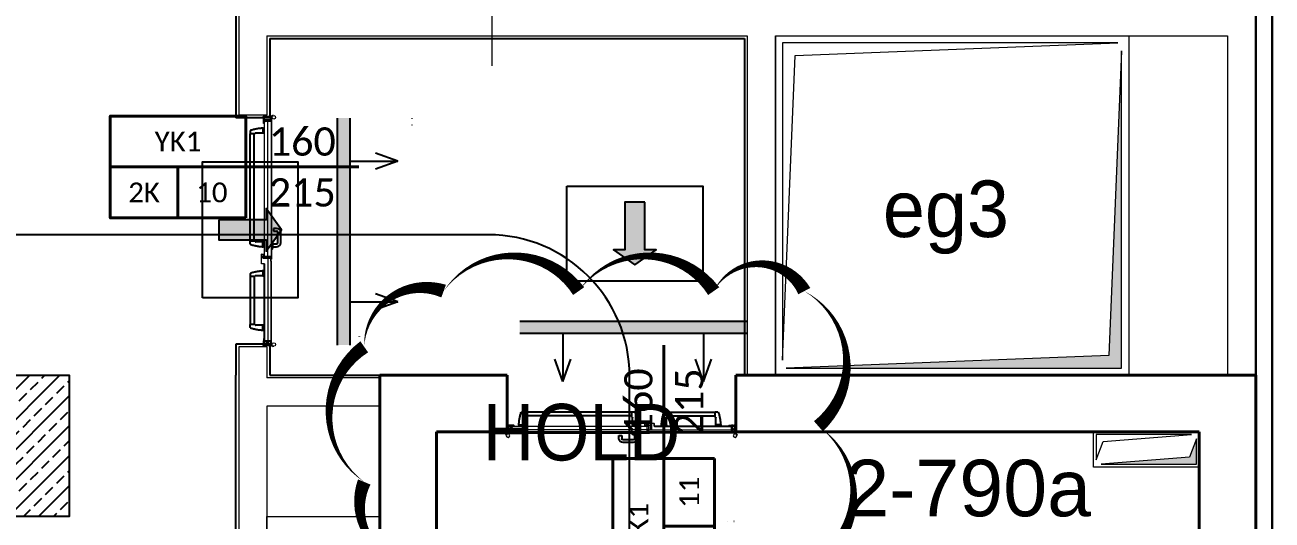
# Model space of a CAD drawing. Header units: centimetres. Extents: x -678439 to 55805, y -426864 to 17948.
# Drawn here: x 49398 to 50281, y 11321 to 11672 of the extents above; entities that cross this region are included whole.
import ezdxf
from ezdxf.enums import TextEntityAlignment as Align

# ---------------------------------------------------------------- set-up
doc = ezdxf.new("R2010")
doc.units = ezdxf.units.CM
doc.header["$LTSCALE"] = 0.01
doc.header["$MEASUREMENT"] = 0
doc.linetypes.add('DOT', pattern=[6.35, 0, -6.35])
doc.linetypes.add('HIDDEN', pattern=[9.525, 6.35, -3.175])
doc.layers.get('0').update_dxf_attribs({"lineweight": 0})
for name, color, linetype in [('6', 242, 'Continuous'), ('AG-DOOR', 2, 'Continuous'), ('AG-DOOR-OPENING', 9, 'HIDDEN'), ('AG-HATCH', 9, 'Continuous'), ('AG-PLASTER', 73, 'Continuous'), ('AR-REV06', 252, 'Continuous'), ('V-0_Hatch_Concrete', 252, 'Continuous'), ('V-2_Column', 160, 'Continuous')]:
    doc.layers.add(name, color=color, linetype=linetype)
for name, color, linetype, lineweight in [('AG-DOOR-NOTATION-FIRE', 1, 'Continuous', 40), ('AG-Door_Aluminum', 60, 'Continuous', 13), ('AG-Furniture', 9, 'Continuous', 9), ('AG-Insulation_Heat_Rockwool', 95, 'BATTING', 13), ('AG-Wall', 4, 'Continuous', 20), ('AI-040', 2, 'Continuous', 20), ('AI-040 @ 250', 2, 'Continuous', 20), ('Cephe Duvarı', 3, 'Continuous', 30), ('HOLD', 7, 'Continuous', 0), ('PERDE DUVAR', 5, 'Continuous', 40), ('shaft', 3, 'Continuous', 20), ('sıva', 160, 'Continuous', 9)]:
    doc.layers.add(name, color=color, linetype=linetype, lineweight=lineweight)
doc.styles.add('$0$IIS IKEA SANS', font='')
doc.styles.add('Arial', font='arial.ttf')
doc.styles.add('ARIAL-ING', font='arial.ttf')
doc.styles.add('CALIBRI LIGHT', font='calibril.ttf')
doc.styles.get('$0$IIS IKEA SANS').set_extended_font_data('IKEA Sans')
doc.linetypes.add('BATTING', pattern='A,0.0001,-0.1,[134,ltypeshp.shx,S=0.1,R=0,X=-0.1,Y=0],-0.2,[134,ltypeshp.shx,S=0.1,R=180,X=0.1,Y=0],-0.1', length=0.4001)

# ---------------------------------------------------------------- blocks, each defined once
blk = doc.blocks.new('*U93')
at = {"style": 'Arial'}
for tag, p in [('NO', (1.676, 0.8)), ('MAHAL', (1.676, -1.8)), ('ALAN', (1.676, -4.4))]:
    blk.add_attdef(tag, text='', height=1.6, dxfattribs=at).set_placement(p, align=Align.MIDDLE_CENTER)
blk = doc.blocks.new('150714_ARSA$0$KOLON 80X120')
at = {"layer": 'V-0_Hatch_Concrete'}
h = blk.add_hatch(dxfattribs=at)
h.set_pattern_fill('ANSI33', color=256, scale=60)
h.set_pattern_definition([(45, (-19036.79, -4512.143), (-10.606602, 10.606602), []), (45, (-19026.183, -4512.143), (-10.606602, 10.606602), [7.5, -3.75])])
h.paths.add_polyline_path([(0, 100), (80, 100), (80, 0), (0, 0)])
at = {"layer": 'V-2_Column'}
blk.add_lwpolyline([(0, 100), (80, 100), (80, 0), (0, 0), (0, 100)], dxfattribs=at)
blk = doc.blocks.new('conta')
at = {"layer": 'sıva', "ltscale": 10}
for p, q in [((-2649.88, 5344.46), (-2649.78, 5344.3)), ((-2649.87, 5345.53), (-2649.81, 5345.61)), ((-2649.78, 5344.3), (-2649.74, 5344.3)), ((-2649.72, 5345.4), (-2649.28, 5345.4)), ((-2649.25, 5345.41), (-2649.09, 5345.51)), ((-2648.97, 5344.05), (-2648.78, 5343.8)), ((-2648.87, 5344.09), (-2648.7, 5343.86)), ((-2648.83, 5344.87), (-2648.56, 5345.24)), ((-2648.77, 5345.12), (-2648.63, 5345.3)), ((-2648.71, 5343.79), (-2648.71, 5343.79)), ((-2648.56, 5345.31), (-2648.56, 5345.31))]:
    blk.add_line(p, q, dxfattribs=at)
for centre, radius, start, end in [((-2653.03, 5345), 3.19, 350.46739, 8.93723), ((-2649.87, 5344.47), 0.02, 170.46739, 213.74513), ((-2649.83, 5345.5), 0.05, 140.63452, 188.93723), ((-2649.74, 5345.58), 0.0696, 22.24275, 159.25804), ((-2650.94, 5345.01), 1.24, 340.33821, 16.77718), ((-2649.74, 5344.58), 0.03, 160.33821, 273.26661), ((-2649.72, 5345.37), 0.03, 90, 196.77718), ((-2649.56, 5341.55), 3.01, 80.43616, 93.26661), ((-2649.28, 5345.45), 0.05, 270, 303.00619), ((-2649.22, 5344.14), 0.231, 353.95711, 81.90038), ((-2649.08, 5345.49), 0.03, 4.79721, 123.00619), ((-2649.06, 5344.54), 0.03, 260.43616, 338.70659), ((-2650.22, 5344.99), 1.27, 338.70659, 23.04177), ((-2648.89, 5344.11), 0.1, 173.95711, 217.26527), ((-2649.01, 5345.57), 0.05, 18.79511, 42.1429), ((-2651.17, 5344.83), 2.33, 7.58966, 18.79511), ((-2658.2, 5345.19), 9.36, 353.68569, 357.8537), ((-2648.79, 5344.15), 0.1, 173.68569, 217.26527), ((-2648.81, 5345.15), 0.05, 187.58966, 322.73473), ((-2648.79, 5344.84), 0.05, 142.73473, 180.2669), ((-2648.74, 5343.83), 0.05, 217.26527, 307.26527), ((-2648.74, 5343.83), 0.05, 307.26527, 37.26527), ((-2648.59, 5345.27), 0.05, 52.73473, 142.73473), ((-2648.59, 5345.27), 0.05, 322.73473, 52.73473)]:
    blk.add_arc(centre, radius, start, end, dxfattribs=at)
for points, knots in [([(-2649.74, 5344.31), (-2649.74, 5344.34), (-2649.7, 5344.52), (-2649.59, 5344.33), (-2649.34, 5344.36), (-2649.23, 5344.37), (-2649.18, 5344.37)], [0, 0, 0, 0, 0.1008757, 0.3841126, 0.5436166, 0.6906785, 0.6906785, 0.6906785, 0.6906785]), ([(-2648.98, 5345.6), (-2649, 5345.63), (-2649.09, 5345.71), (-2649.23, 5345.44), (-2649.32, 5345.74), (-2649.39, 5345.46), (-2649.51, 5345.75), (-2649.59, 5345.5), (-2649.65, 5345.57), (-2649.68, 5345.61)], [0.0086373, 0.0086373, 0.0086373, 0.0086373, 0.1097304, 0.3133405, 0.4430081, 0.5658764, 0.7165186, 0.8527974, 0.9648495, 0.9648495, 0.9648495, 0.9648495])]:
    blk.add_open_spline(points, degree=3, knots=knots, dxfattribs=at)
blk = doc.blocks.new('YANGIN KAC KAPI')
at = {"layer": 'AG-HATCH', "lineweight": 5, "ltscale": 2}
h = blk.add_hatch(color=256, dxfattribs=at)
h.dxf.hatch_style = 1
h.paths.add_polyline_path([(-1.5935, -0.0225), (-1.5955, -0.0225), (-1.5955, -0.0085), (-1.5935, -0.0085)])
h = blk.add_hatch(color=256, dxfattribs=at)
h.dxf.hatch_style = 1
h.paths.add_polyline_path([(-0.0265, -0.0225), (-0.0245, -0.0225), (-0.0245, -0.0085), (-0.0265, -0.0085)])
at = {"layer": 'AG-DOOR', "color": 4, "lineweight": -2, "ltscale": 10}
for p, q in [((-0.828, 0.0472), (-0.828, 0.0272)), ((-0.828, 0.0272), (-0.808, 0.0272)), ((-0.808, 0.0272), (-0.808, 0.0472)), ((-0.728, 0.0772), (-0.798, 0.0772)), ((-0.728, 0.0572), (-0.798, 0.0572)), ((-0.733, 0.0187), (-0.733, 0.0112)), ((-0.6855, 0.0212), (-0.7305, 0.0212)), ((-0.718, 0.0212), (-0.718, 0.0472)), ((-0.698, 0.0212), (-0.698, 0.0472)), ((-0.683, 0.0112), (-0.683, 0.0187))]:
    blk.add_line(p, q, dxfattribs=at)
at = {"layer": 'AG-DOOR', "color": 9, "linetype": 'HIDDEN', "ltscale": 100}
for p, q in [((-1.5372, -0.0463), (-1.5372, -0.0388)), ((-1.5372, -0.0463), (-1.5372, -0.0388)), ((-1.5372, -0.0463), (-1.5372, -0.0388)), ((-1.5347, -0.0488), (-1.5047, -0.0488)), ((-1.5022, -0.0388), (-1.5022, -0.0463)), ((-1.5022, -0.0463), (-1.5022, -0.1013)), ((-0.733, -0.0463), (-0.733, -0.0388)), ((-0.733, -0.0463), (-0.733, -0.0388)), ((-0.733, -0.0463), (-0.733, -0.0388)), ((-0.733, -0.0463), (-0.733, -0.1013)), ((-0.7005, -0.0488), (-0.7305, -0.0488)), ((-0.698, -0.0388), (-0.698, -0.0463)), ((-0.527, -0.0388), (-0.527, -0.0463)), ((-0.5245, -0.0488), (-0.4945, -0.0488)), ((-0.492, -0.0463), (-0.492, -0.0388)), ((-0.492, -0.0463), (-0.492, -0.0388)), ((-0.492, -0.0463), (-0.492, -0.0388)), ((-0.492, -0.0463), (-0.492, -0.1013)), ((-0.1428, -0.0388), (-0.1428, -0.0463)), ((-0.1428, -0.0463), (-0.1428, -0.1013)), ((-0.1103, -0.0488), (-0.1403, -0.0488)), ((-0.1078, -0.0463), (-0.1078, -0.0388)), ((-0.1078, -0.0463), (-0.1078, -0.0388)), ((-0.1078, -0.0463), (-0.1078, -0.0388)), ((-1.5179, -0.1388), (-1.4972, -0.1388)), ((-1.4972, -0.1038), (-1.4997, -0.1038)), ((-1.4972, -0.1038), (-1.4972, -0.1388)), ((-0.738, -0.1113), (-1.4972, -0.1113)), ((-0.738, -0.1388), (-1.4972, -0.1388)), ((-0.738, -0.1038), (-0.738, -0.1388)), ((-0.738, -0.1038), (-0.7355, -0.1038)), ((-0.7173, -0.1388), (-0.738, -0.1388)), ((-0.5077, -0.1388), (-0.487, -0.1388)), ((-0.487, -0.1038), (-0.4895, -0.1038)), ((-0.487, -0.1038), (-0.487, -0.1388)), ((-0.487, -0.1113), (-0.1478, -0.1113)), ((-0.487, -0.1388), (-0.1478, -0.1388)), ((-0.1478, -0.1038), (-0.1478, -0.1388)), ((-0.1478, -0.1038), (-0.1453, -0.1038)), ((-0.1271, -0.1388), (-0.1478, -0.1388))]:
    blk.add_line(p, q, dxfattribs=at)
at = {"layer": 'AG-DOOR', "color": 9, "ltscale": 10}
for p, q in [((-0.627, -0.001), (-0.63, -0.001)), ((-0.63, -0.0203), (-0.627, -0.0203)), ((-0.627, -0.016), (-0.627, -0.001)), ((-0.627, -0.0035), (-0.617, -0.0035)), ((-0.627, -0.0055), (-0.617, -0.0055)), ((-0.617, -0.0095), (-0.627, -0.016)), ((-0.627, -0.0203), (-0.627, -0.016))]:
    blk.add_line(p, q, dxfattribs=at)
at = {"layer": 'AG-DOOR', "color": 4, "lineweight": -2, "ltscale": 10}
for centre, radius, start, end in [((-0.798, 0.0472), 0.03, 90, 180), ((-0.798, 0.0472), 0.01, 90, 180), ((-0.7305, 0.0187), 0.0025, 90, 180), ((-0.728, 0.0472), 0.03, 0, 90), ((-0.728, 0.0472), 0.01, 0, 90), ((-0.6855, 0.0187), 0.0025, 0, 90)]:
    blk.add_arc(centre, radius, start, end, dxfattribs=at)
at = {"layer": 'AG-DOOR', "color": 9, "linetype": 'HIDDEN', "ltscale": 100}
for centre, radius, start, end in [((-1.1616, -0.0232), 0.3763, 183.52771, 197.61984), ((-1.5347, -0.0463), 0.0025, 180, 270), ((-1.5047, -0.0463), 0.0025, 270, 0), ((-0.7305, -0.0463), 0.0025, 180, 270), ((-0.7305, -0.0463), 0.0025, 180, 270), ((-0.7305, -0.0463), 0.0025, 180, 270), ((-1.0736, -0.0232), 0.3763, 342.38016, 356.47229), ((-0.7005, -0.0463), 0.0025, 270, 0), ((-0.1514, -0.0232), 0.3763, 183.52771, 197.61984), ((-0.5245, -0.0463), 0.0025, 180, 270), ((-0.4945, -0.0463), 0.0025, 270, 0), ((-0.4945, -0.0463), 0.0025, 270, 0), ((-0.4945, -0.0463), 0.0025, 270, 0), ((-0.1403, -0.0463), 0.0025, 180, 270), ((-0.4834, -0.0232), 0.3763, 342.38016, 356.47229), ((-0.1103, -0.0463), 0.0025, 270, 0), ((-1.5179, -0.1363), 0.0025, 197.61984, 270), ((-1.4997, -0.1013), 0.0025, 180, 270), ((-0.7355, -0.1013), 0.0025, 270, 0), ((-0.7173, -0.1363), 0.0025, 270, 342.38016), ((-0.5077, -0.1363), 0.0025, 197.61984, 270), ((-0.4895, -0.1013), 0.0025, 180, 270), ((-0.1453, -0.1013), 0.0025, 270, 0), ((-0.1271, -0.1363), 0.0025, 270, 342.38016)]:
    blk.add_arc(centre, radius, start, end, dxfattribs=at)
at = {"layer": 'AG-DOOR-OPENING', "color": 9, "linetype": 'DOT', "ltscale": 80}
for points in [[(-1.607, 0.0112), (-1.607, 1.0072, -0.414214), (-1.606, 1.0082), (-1.558, 1.0082, -0.414214), (-1.557, 1.0072), (-1.557, 0.0112)], [(-0.013, 0.0112), (-0.013, 0.6352, 0.414214), (-0.014, 0.6362), (-0.062, 0.6362, 0.414214), (-0.063, 0.6352), (-0.063, 0.0112)]]:
    blk.add_lwpolyline(points, format="xyb", dxfattribs=at)
for centre, radius, start, end in [((-1.6077, 0.0095), 0.9977, 0.0403, 89.95951), ((-0.015, 0.0395), 0.5957, 89.80913, 182.81068)]:
    blk.add_arc(centre, radius, start, end, dxfattribs=at)
at = {"layer": 'AG-Door_Aluminum', "color": 9, "ltscale": 10}
for p, q in [((-1.6255, 0.0251), (-1.629, 0.024)), ((-1.6213, 0.0143), (-1.6205, 0.0108)), ((-1.6205, 0.0108), (-1.6176, 0.0114)), ((-1.6176, 0.0114), (-1.6186, 0.0162)), ((-1.6176, 0.01), (-1.6176, 0.0167)), ((-1.6146, 0.01), (-1.6146, 0.0161)), ((-1.6047, 0.0195), (-1.6095, 0.0149)), ((-1.592, 0.008), (-1.6068, 0.008)), ((-1.592, 0.005), (-1.5931, 0.005)), ((-1.59, -0.0085), (-1.59, 0.003)), ((-0.03, -0.0085), (-0.03, 0.003)), ((-0.028, 0.008), (-0.0132, 0.008)), ((-0.028, 0.005), (-0.0269, 0.005)), ((-0.0153, 0.0195), (-0.0105, 0.0149)), ((-0.0054, 0.01), (-0.0054, 0.0161)), ((-0.0024, 0.01), (-0.0024, 0.0167)), ((-0.0024, 0.0114), (-0.0014, 0.0162)), ((0.0005, 0.0108), (-0.0024, 0.0114)), ((0.0013, 0.0143), (0.0005, 0.0108)), ((0.0055, 0.0251), (0.009, 0.024)), ((-1.59, -0.0174), (-1.59, -0.0085)), ((-1.587, -0.0174), (-1.59, -0.0174)), ((-0.033, -0.0174), (-0.03, -0.0174)), ((-0.03, -0.0174), (-0.03, -0.0085))]:
    blk.add_line(p, q, dxfattribs=at)
at = {"layer": 'AG-Door_Aluminum', "ltscale": 0.3}
for p, q in [((-1.607, 0.0092), (-1.607, 0.0102)), ((-1.606, 0.0112), (-0.6109, 0.0112)), ((-1.606, 0.0102), (-0.611, 0.0102)), ((-1.606, 0.0102), (-1.606, 0.0092)), ((-1.606, 0.0092), (-1.587, 0.0092)), ((-1.606, 0.0082), (-1.589, 0.0082)), ((-1.605, 0.0092), (-1.605, 0.0102)), ((-1.589, 0.0092), (-1.589, 0.0082)), ((-1.587, -0.0085), (-1.587, 0.0092)), ((-1.586, -0.0085), (-1.586, 0.0092)), ((-0.631, -0.0085), (-0.631, 0.0092)), ((-0.63, -0.0085), (-0.63, 0.0092)), ((-0.611, 0.0092), (-0.63, 0.0092)), ((-0.628, 0.0092), (-0.628, 0.0082)), ((-0.611, 0.0082), (-0.628, 0.0082)), ((-0.6186, 0.006), (-0.6186, -0.0005)), ((-0.6176, 0.007), (-0.5982, 0.007)), ((-0.6171, 0.006), (-0.5977, 0.006)), ((-0.612, 0.0092), (-0.612, 0.0102)), ((-0.611, 0.0102), (-0.611, 0.0092)), ((-0.61, 0.0092), (-0.61, 0.0102)), ((-0.5982, 0.007), (-0.5945, 0.0112)), ((-0.5977, 0.006), (-0.5941, 0.0102)), ((-0.014, 0.0112), (-0.5945, 0.0112)), ((-0.014, 0.0102), (-0.5941, 0.0102)), ((-0.034, -0.0085), (-0.034, 0.0092)), ((-0.033, -0.0085), (-0.033, 0.0092)), ((-0.014, 0.0092), (-0.033, 0.0092)), ((-0.031, 0.0092), (-0.031, 0.0082)), ((-0.014, 0.0082), (-0.031, 0.0082)), ((-0.015, 0.0092), (-0.015, 0.0102)), ((-0.014, 0.0102), (-0.014, 0.0092)), ((-0.013, 0.0092), (-0.013, 0.0102)), ((-1.587, -0.0378), (-1.587, -0.0085)), ((-1.586, -0.0378), (-1.586, -0.0085)), ((-0.631, -0.0378), (-1.586, -0.0378)), ((-1.586, -0.0388), (-0.631, -0.0388)), ((-0.6468, -0.0576), (-0.6468, -0.0421)), ((-0.6458, -0.0411), (-0.6335, -0.0411)), ((-0.6458, -0.0571), (-0.6458, -0.0426)), ((-0.5783, -0.0586), (-0.6458, -0.0586)), ((-0.6453, -0.0421), (-0.6341, -0.0421)), ((-0.5788, -0.0576), (-0.6453, -0.0576)), ((-0.6336, -0.0427), (-0.6348, -0.0489)), ((-0.6338, -0.0501), (-0.6186, -0.0501)), ((-0.631, -0.0378), (-0.631, -0.0085)), ((-0.63, -0.0378), (-0.63, -0.0085)), ((-0.6176, -0.0491), (-0.6176, -0.0416)), ((-0.5783, -0.0388), (-0.5783, -0.0571)), ((-0.5773, -0.0378), (-0.034, -0.0378)), ((-0.5773, -0.0393), (-0.5773, -0.0576)), ((-0.034, -0.0388), (-0.5768, -0.0388)), ((-0.034, -0.0378), (-0.034, -0.0085)), ((-0.033, -0.0378), (-0.033, -0.0085))]:
    blk.add_line(p, q, dxfattribs=at)
at = {"layer": 'AG-Door_Aluminum', "color": 4, "ltscale": 0.3}
for p, q in [((-1.5948, 0.0044), (-1.5948, -0.0057)), ((-0.0252, 0.0044), (-0.0252, -0.0057)), ((-1.5953, -0.0384), (-1.6067, -0.0384)), ((-1.5973, -0.0085), (-1.5973, -0.0082)), ((-1.5973, -0.0228), (-1.5973, -0.0085)), ((-1.5948, -0.0253), (-1.5948, -0.0379)), ((-0.0252, -0.0253), (-0.0252, -0.0379)), ((-0.0247, -0.0384), (-0.0133, -0.0384)), ((-0.0227, -0.0085), (-0.0227, -0.0082)), ((-0.0227, -0.0228), (-0.0227, -0.0085))]:
    blk.add_line(p, q, dxfattribs=at)
for points in [[(-1.6242, 0.0074), (-1.6242, 0), (-1.626, 0), (-1.626, 0.0074, -0.414214), (-1.6234, 0.01), (-1.6124, 0.01, -0.414214), (-1.61, 0.0076, 0.414214), (-1.6094, 0.007), (-1.5956, 0.007)], [(-1.5956, 0.0052), (-1.6094, 0.0052, -0.414214), (-1.6118, 0.0076, 0.414214), (-1.6124, 0.0082), (-1.6234, 0.0082, 0.414214), (-1.6242, 0.0074)], [(-1.593, 0.0044), (-1.593, -0.006, -0.414214), (-1.595, -0.008, 0.414214), (-1.5955, -0.0085), (-1.5955, -0.0225, 0.414214), (-1.595, -0.023, -0.414214), (-1.593, -0.025), (-1.593, -0.0379, -0.414214), (-1.5953, -0.0402), (-1.6067, -0.0402, 1), (-1.6067, -0.0432), (-1.5718, -0.0432)], [(-0.027, 0.0044), (-0.027, -0.006, 0.414214), (-0.025, -0.008, -0.414214), (-0.0245, -0.0085), (-0.0245, -0.0225, -0.414214), (-0.025, -0.023, 0.414214), (-0.027, -0.025), (-0.027, -0.0379, 0.414214), (-0.0247, -0.0402), (-0.0133, -0.0402, -1), (-0.0133, -0.0432), (-0.0482, -0.0432)], [(0.0042, 0.0074), (0.0042, 0), (0.006, 0), (0.006, 0.0074, 0.414214), (0.0034, 0.01), (-0.0076, 0.01, 0.414214), (-0.01, 0.0076, -0.414214), (-0.0106, 0.007), (-0.0244, 0.007)], [(-0.0244, 0.0052), (-0.0106, 0.0052, 0.414214), (-0.0082, 0.0076, -0.414214), (-0.0076, 0.0082), (0.0034, 0.0082, -0.414214), (0.0042, 0.0074)], [(-1.581, -0.0432), (-1.581, -0.0414), (-1.5718, -0.0414, -1), (-1.5718, -0.045), (-1.6067, -0.045)], [(-0.039, -0.0432), (-0.039, -0.0414), (-0.0482, -0.0414, 1), (-0.0482, -0.045), (-0.0133, -0.045)]]:
    blk.add_lwpolyline(points, format="xyb", dxfattribs=at)
at = {"layer": 'AG-Door_Aluminum', "ltscale": 0.3}
for points in [[(-0.6176, 0.0055), (-0.6176, 0, 0.414214), (-0.6171, -0.0005), (-0.6168, -0.0005, -0.414214), (-0.6158, -0.0015), (-0.6158, -0.0401, -0.414214), (-0.6168, -0.0411), (-0.6171, -0.0411)], [(-0.6176, -0.0015), (-0.6173, -0.0015, -0.414214), (-0.6168, -0.002), (-0.6168, -0.0396, -0.414214), (-0.6173, -0.0401), (-0.6176, -0.0401, 0.414214), (-0.6186, -0.0411), (-0.6186, -0.0486, -0.414214), (-0.6191, -0.0491), (-0.6332, -0.0491, -0.469603), (-0.6337, -0.0485), (-0.6325, -0.0422)]]:
    blk.add_lwpolyline(points, format="xyb", dxfattribs=at)
at = {"layer": 'AG-Door_Aluminum', "color": 9, "ltscale": 10}
for centre in [(-1.6134, 0.0286), (-0.0066, 0.0286)]:
    blk.add_circle(centre, 0.0126, dxfattribs=at)
for centre, radius, start, end in [((-1.6134, 0.0286), 0.0163, 196.34581, 241.20119), ((-1.6215, 0.0156), 0.00297, 12.12919, 36.6827), ((-1.6068, 0.012), 0.007, 144.8285, 196.60081), ((-1.6068, 0.012), 0.004, 133.50103, 269.7288), ((-1.592, 0.003), 0.005, 0, 89.99772), ((-1.592, 0.003), 0.002, 0, 90), ((-0.028, 0.003), 0.005, 90.00228, 180), ((-0.028, 0.003), 0.002, 90, 180), ((-0.0132, 0.012), 0.004, 270.2712, 46.49897), ((-0.0132, 0.012), 0.007, 343.39919, 35.1715), ((0.0015, 0.0156), 0.00297, 143.3173, 167.87081), ((-0.0066, 0.0286), 0.0163, 298.79881, 343.65419)]:
    blk.add_arc(centre, radius, start, end, dxfattribs=at)
at = {"layer": 'AG-Door_Aluminum', "ltscale": 0.3}
for centre, radius, start, end in [((-1.606, 0.0102), 0.001, 90, 180), ((-1.606, 0.0092), 0.001, 180, 270), ((-1.587, 0.0092), 0.001, 0, 90), ((-0.63, 0.0092), 0.001, 90, 180), ((-0.6176, 0.006), 0.001, 90, 180), ((-0.6171, 0.0055), 0.0005, 90, 180), ((-0.611, 0.0102), 0.001, 0, 90), ((-0.611, 0.0092), 0.001, 270, 0), ((-0.033, 0.0092), 0.001, 90, 180), ((-0.014, 0.0102), 0.001, 0, 90), ((-0.014, 0.0092), 0.001, 270, 0), ((-1.586, -0.0378), 0.001, 180, 270), ((-0.6458, -0.0421), 0.001, 90, 180), ((-0.6458, -0.0576), 0.001, 180, 270), ((-0.6453, -0.0426), 0.0005, 90, 180), ((-0.6453, -0.0571), 0.0005, 180, 270), ((-0.6338, -0.0491), 0.001, 168.93196, 270), ((-0.6341, -0.0426), 0.0005, 348.93196, 90), ((-0.6335, -0.0421), 0.001, 349.38034, 90), ((-0.631, -0.0378), 0.001, 270, 0), ((-0.6176, -0.0005), 0.001, 180, 270), ((-0.6186, -0.0491), 0.001, 270, 0), ((-0.6171, -0.0416), 0.0005, 90, 180), ((-0.5788, -0.0571), 0.0005, 270, 0), ((-0.5773, -0.0388), 0.001, 90.00032, 180), ((-0.5783, -0.0576), 0.001, 270, 0), ((-0.5768, -0.0393), 0.0005, 90, 180), ((-0.034, -0.0378), 0.001, 270, 0)]:
    blk.add_arc(centre, radius, start, end, dxfattribs=at)
at = {"layer": 'AG-Door_Aluminum', "color": 4, "ltscale": 0.3}
for centre, radius, start, end in [((-1.5956, 0.0044), 0.0026, 0, 90), ((-1.5956, 0.0044), 0.0008, 0, 90), ((-0.0244, 0.0044), 0.0026, 90, 180), ((-0.0244, 0.0044), 0.0008, 90, 180), ((-1.6067, -0.0417), 0.0033, 90, 270), ((-1.5953, -0.0082), 0.002, 90, 180), ((-1.5953, -0.0228), 0.002, 180, 270), ((-1.5953, -0.0057), 0.0005, 270, 0), ((-1.5953, -0.0253), 0.0005, 0, 90), ((-1.5953, -0.0379), 0.0005, 270, 0), ((-0.0247, -0.0057), 0.0005, 180, 270), ((-0.0247, -0.0253), 0.0005, 90, 180), ((-0.0247, -0.0379), 0.0005, 180, 270), ((-0.0247, -0.0082), 0.002, 0, 90), ((-0.0247, -0.0228), 0.002, 270, 0), ((-0.0133, -0.0417), 0.0033, 270, 90)]:
    blk.add_arc(centre, radius, start, end, dxfattribs=at)
at = {"layer": 'AG-HATCH', "color": 9, "linetype": 'Continuous'}
for p, q in [((-1.606, -0.0432), (-1.5878, -0.0432)), ((-1.6015, -0.0427), (-1.6015, -0.0422)), ((-1.6014, -0.0419), (-1.6004, -0.0403)), ((-1.6003, -0.0413), (-1.5998, -0.0407)), ((-1.6001, -0.0416), (-1.5984, -0.0416)), ((-1.5976, -0.0412), (-1.5971, -0.0403)), ((-1.5969, -0.0413), (-1.5966, -0.0407)), ((-1.5967, -0.0416), (-1.5951, -0.0416)), ((-1.593, -0.0395), (-1.593, -0.0353)), ((-1.592, -0.0352), (-1.5905, -0.0403)), ((-0.019, -0.0432), (-0.0322, -0.0432)), ((-0.028, -0.0352), (-0.0295, -0.0403)), ((-0.027, -0.0395), (-0.027, -0.0353)), ((-0.0233, -0.0416), (-0.0249, -0.0416)), ((-0.0231, -0.0413), (-0.0234, -0.0407)), ((-0.0224, -0.0412), (-0.0229, -0.0403)), ((-0.0199, -0.0416), (-0.0216, -0.0416)), ((-0.0197, -0.0413), (-0.0202, -0.0407)), ((-0.0186, -0.0419), (-0.0196, -0.0403)), ((-0.0185, -0.0427), (-0.0185, -0.0422))]:
    blk.add_line(p, q, dxfattribs=at)
at = {"layer": 'AG-HATCH', "ltscale": 2.5}
for points in [[(-1.62, 0), (-1.61, 0), (-1.61, -0.045), (-1.62, -0.045)], [(-0.01, 0), (0, 0), (0, -0.045), (-0.01, -0.045)]]:
    blk.add_lwpolyline(points, close=True, dxfattribs=at)
at = {"layer": 'AG-HATCH', "lineweight": 5, "ltscale": 2}
for points in [[(-1.5955, -0.0225), (-1.5935, -0.0225), (-1.5935, -0.0085), (-1.5955, -0.0085), (-1.5955, -0.0225)], [(-0.0245, -0.0225), (-0.0265, -0.0225), (-0.0265, -0.0085), (-0.0245, -0.0085), (-0.0245, -0.0225)]]:
    blk.add_lwpolyline(points, dxfattribs=at)
at = {"layer": 'AG-HATCH', "color": 9, "linetype": 'Continuous'}
for centre, radius, start, end in [((-1.601, -0.0422), 0.000526, 144.99231, 180), ((-1.601, -0.0427), 0.000526, 180, 270), ((-1.6001, -0.0405), 0.000316, 324.95864, 145.01524), ((-1.6001, -0.0414), 0.000211, 145.01233, 270), ((-1.5984, -0.0406), 0.00105, 270.01063, 324.99231), ((-1.5968, -0.0405), 0.000316, 331.16903, 157.44011), ((-1.5967, -0.0414), 0.000211, 151.21018, 270), ((-1.5951, -0.0395), 0.00211, 270, 0), ((-1.5925, -0.0353), 0.000526, 15.58841, 180), ((-1.5891, -0.0399), 0.00147, 195.58873, 270), ((-1.5886, -0.0169), 0.0245, 268.78063, 294.54598), ((-1.5925, -0.0108), 0.0327, 278.29216, 296.04744), ((-1.5783, -0.0397), 0.000526, 285.31477, 104.50815), ((-0.0417, -0.0397), 0.000526, 75.49185, 254.68523), ((-0.0275, -0.0108), 0.0327, 243.95256, 261.70784), ((-0.0314, -0.0169), 0.0245, 245.45402, 271.21937), ((-0.0309, -0.0399), 0.00147, 270, 344.41127), ((-0.0275, -0.0353), 0.000526, 0, 164.41159), ((-0.0249, -0.0395), 0.00211, 180, 270), ((-0.0232, -0.0405), 0.000316, 22.55989, 208.83097), ((-0.0233, -0.0414), 0.000211, 270, 28.78982), ((-0.0216, -0.0406), 0.00105, 215.00769, 269.98937), ((-0.0199, -0.0405), 0.000316, 34.98476, 215.04136), ((-0.0199, -0.0414), 0.000211, 270, 34.98767), ((-0.019, -0.0427), 0.000526, 270, 0), ((-0.019, -0.0422), 0.000526, 0, 35.00769)]:
    blk.add_arc(centre, radius, start, end, dxfattribs=at)
at = {"layer": 'AG-Insulation_Heat_Rockwool', "ltscale": 48}
for p, q in [((-0.631, -0.0138), (-1.586, -0.0138)), ((-0.6158, -0.0138), (-0.034, -0.0138))]:
    blk.add_line(p, q, dxfattribs=at)
at = {"layer": 'AG-DOOR', "xscale": -0.01, "yscale": 0.01, "zscale": 0.01, "rotation": 270}
blk.add_blockref('conta', (-54.0784, 26.4499), dxfattribs=at)
blk = doc.blocks.new('*U273')
blk.add_lwpolyline([(1000, -450), (2200, -450), (2200, 450), (1000, 450)], close=True)
for points in [[(2200, 0), (0, 0)], [(1600, -450), (1600, 0)]]:
    blk.add_lwpolyline(points)
at = {"style": 'CALIBRI LIGHT'}
for tag, height, p in [('GENİŞLİK', 250, (500, 225)), ('KAPIKODU', 175, (1600, 225)), ('YÜKSEKLİK', 250, (500, -225)), ('KATTAKI.SAYISI', 175, (1300, -225)), ('BULUNDUGU.KAT', 175, (1900, -225))]:
    blk.add_attdef(tag, text='', height=height, dxfattribs=at).set_placement(p, align=Align.MIDDLE_CENTER)
blk = doc.blocks.new('A$C4C4F46C8')
at = {"layer": 'AG-Furniture', "ltscale": 0.3}
blk.add_line((0, 0), (-5400, 0), dxfattribs=at)
at = {"layer": 'AG-Furniture'}
blk.add_lwpolyline([(-5400, 0), (0, 0), (0, -8800), (-5400, -8800)], close=True, dxfattribs=at)
blk = doc.blocks.new('KAPIYON')
at = {"layer": '6'}
blk.add_hatch(color=2, dxfattribs=at).paths.add_polyline_path([(1584376.13, 117133.58), (1584364.18, 117133.58), (1584364.18, 117115.13), (1584364.18, 117105.65), (1584357.61, 117105.65), (1584370.16, 117096.63), (1584382.7, 117105.65), (1584376.13, 117105.65), (1584376.13, 117115.13)])
at = {"layer": '6', "color": 4}
blk.add_lwpolyline([(1584330, 117143.19), (1584410.32, 117143.19), (1584410.32, 117087.02), (1584330, 117087.02), (1584330, 117143.19)], dxfattribs=at)
at = {"layer": '6', "color": 2}
blk.add_lwpolyline([(1584376.13, 117133.58), (1584364.18, 117133.58), (1584364.18, 117115.13), (1584364.18, 117105.65), (1584357.61, 117105.65), (1584370.16, 117096.63), (1584382.7, 117105.65), (1584376.13, 117105.65), (1584376.13, 117115.13)], close=True, dxfattribs=at)
blk = doc.blocks.new('A$C07630900')
at = {"layer": '6', "xscale": 0.5, "yscale": 0.5, "zscale": 0.5, "rotation": 270}
blk.add_blockref('KAPIYON', (-58543.51, 792191.76), dxfattribs=at)
blk = doc.blocks.new('A$C2DA34C5B')
at = {"layer": 'AR-REV06', "xscale": 24, "yscale": 24, "zscale": 24}
blk.add_blockref('A$C07630900', (315.3, -160.4), dxfattribs=at)
blk = doc.blocks.new('I')
at = {"layer": '6', "linetype": 'Continuous'}
blk.add_hatch(color=4, dxfattribs=at).paths.add_polyline_path([(208591, 128493), (208591, 128667), (205379, 128667), (205379, 128493)])
at = {"layer": '6', "color": 4}
for p, q in [((208591, 128667), (205379, 128667)), ((205379, 128493), (208591, 128493))]:
    blk.add_line(p, q, dxfattribs=at)
at = {"layer": '6'}
for p, q in [((205991, 128493), (205991, 127812)), ((207979, 128493), (207979, 127812)), ((205991, 127812), (205877, 128131)), ((205991, 127812), (206104, 128131)), ((207979, 127812), (207866, 128131)), ((207979, 127812), (208093, 128131))]:
    blk.add_line(p, q, dxfattribs=at)
blk = doc.blocks.new('A$C797D3CE4')
at = {"layer": '6', "xscale": -0.4999999999999912, "yscale": 0.4999999999999912, "zscale": 0.4999999999999912, "rotation": 180}
blk.add_blockref('I', (-103492.2, 64333.6), dxfattribs=at)
at = {"layer": '6', "ltscale": 250, "rotation": 270}
blk.add_blockref('A$C2DA34C5B', (-11.9, 33.2), dxfattribs=at)
blk = doc.blocks.new('A$C6B6314DF')
at = {"layer": '6'}
for p, q in [((-15.833, -65.8068), (-21.4, -65.8068)), ((-14.833, -68.5525), (-14.833, -66.8068))]:
    blk.add_line(p, q, dxfattribs=at)
blk.add_arc((-15.833, -66.8068), 1, 0, 90, dxfattribs=at)
at = {"layer": '6', "xscale": 0.0009999999999854, "yscale": 0.0009999999999854, "zscale": 0.0009999999999854}
for p, rotation in [((-16.9001, -65.784), 270), ((-14.8075, -66.4184), 180)]:
    blk.add_blockref('A$C797D3CE4', p, dxfattribs=dict(at, rotation=rotation))

msp = doc.modelspace()

# ---------------------------------------------------------------- hatches: boundary and pattern name
at = {"layer": 'shaft'}
h = msp.add_hatch(color=256, dxfattribs=at)
h.dxf.hatch_style = 1
h.paths.add_polyline_path([(49937.28, 11428.87), (50174.68, 11428.87), (50174.68, 11653.36), (50165.68, 11437.87)])
h = msp.add_hatch(color=256, dxfattribs=at)
h.dxf.hatch_style = 1
h.paths.add_polyline_path([(50160.3, 11360.87), (50227.68, 11360.87), (50227.68, 11378.81), (50222.68, 11365.87)])

# ---------------------------------------------------------------- linework, layer by layer
at = {"layer": 'AG-PLASTER'}
for p, q in [((49547.68, 11685.87), (49547.68, 11605.87)), ((49571.68, 11661.87), (49907.68, 11661.87)), ((49571.68, 11661.87), (49571.68, 11605.87)), ((49907.68, 11661.87), (49907.68, 11423.87)), ((49571.68, 11605.87), (49547.68, 11605.87)), ((49571.68, 11445.87), (49547.68, 11445.87)), ((49547.68, 11445.87), (49547.68, 11423.87)), ((49571.68, 11445.87), (49571.68, 11423.87)), ((49547.68, 10241.87), (49547.68, 11423.87)), ((49571.68, 11423.87), (49649.68, 11423.87))]:
    msp.add_line(p, q, dxfattribs=at)
at = {"layer": 'AG-Wall'}
for p, q in [((50269.68, 11791.37), (50269.68, 11423.87)), ((49549.68, 11683.87), (49549.68, 11607.87)), ((49569.68, 11663.87), (49909.68, 11663.87)), ((49569.68, 11663.87), (49569.68, 11607.87)), ((49909.68, 11663.87), (49909.68, 11423.87)), ((49929.68, 11663.87), (50249.68, 11663.87)), ((49929.68, 11663.87), (49929.68, 11423.87)), ((50249.68, 11663.87), (50249.68, 11423.87)), ((49569.68, 11607.87), (49549.68, 11607.87)), ((49569.68, 11443.87), (49549.68, 11443.87)), ((49549.68, 11443.87), (49549.68, 11421.87)), ((49569.68, 11443.87), (49569.68, 11421.87)), ((49549.68, 11421.87), (49549.68, 10243.87)), ((49649.68, 11421.87), (49569.68, 11421.87)), ((49649.68, 11401.87), (49569.68, 11401.87)), ((49569.68, 11401.87), (49569.68, 10873.87))]:
    msp.add_line(p, q, dxfattribs=at)
at = {"layer": 'AI-040'}
msp.add_line((49728.84, 11744.16), (49728.84, 11642.6), dxfattribs=at)
at = {"layer": 'Cephe Duvarı', "ltscale": 1000, "transparency": 33554687}
msp.add_line((50269.68, 11791.37), (50269.68, 10463.87), dxfattribs=at)
msp.add_lwpolyline([(50269.68, 10461.87), (50281.18, 10461.87), (50281.18, 11791.37)], dxfattribs=at)
at = {"layer": 'HOLD'}
msp.add_lwpolyline([(49950.08, 11483.3, 0, 9.56, -0.517742), (49960.08, 11387.71, 0, 9.56, -0.520567), (49960.08, 11292.11, 0, 9.56, -0.470181), (49856.82, 11289.78, 0, 9.56, -0.520567), (49761.22, 11289.78, 0, 9.56, -0.581384), (49675.63, 11289.78, 0, 9.56, -0.520567), (49638.55, 11348.3, 0, 9.56, -0.520567), (49638.55, 11443.9, 0, 9.56, -0.520567), (49694.74, 11483.3, 0, 9.56, -0.520567), (49790.34, 11483.3, 0, 9.56, -0.520567), (49885.93, 11483.3, 0, 9.56, -0.601722)], format="xyseb", close=True, dxfattribs=at)
at = {"layer": 'PERDE DUVAR', "ltscale": 1000, "transparency": 33554687}
for p, q in [((49739.68, 11423.87), (49649.68, 11423.87)), ((49649.68, 11423.87), (49649.68, 10463.87)), ((49739.68, 11383.87), (49739.68, 11423.87)), ((50269.68, 11423.87), (49901.68, 11423.87)), ((49901.68, 11383.87), (49901.68, 11423.87)), ((50269.68, 10463.87), (50269.68, 11423.87)), ((49689.68, 10503.87), (49689.68, 11383.87)), ((49689.68, 11383.87), (49739.68, 11383.87)), ((49901.68, 11383.87), (50229.68, 11383.87)), ((50229.68, 11383.87), (50229.68, 10503.87))]:
    msp.add_line(p, q, dxfattribs=at)
at = {"layer": 'shaft'}
msp.add_lwpolyline([(49929.68, 11663.87), (50179.68, 11663.87), (50179.68, 11423.87), (49929.68, 11423.87)], close=True, dxfattribs=at)
for points in [[(50172.08, 11658.87), (49934.68, 11658.87), (49934.68, 11434.38), (49943.68, 11649.87), (50172.08, 11658.87)], [(49937.28, 11428.87), (50174.68, 11428.87), (50174.68, 11653.36), (50165.68, 11437.87), (49937.28, 11428.87)], [(50224.06, 11381.87), (50156.68, 11381.87), (50156.68, 11363.93), (50161.68, 11376.87), (50224.06, 11381.87)], [(50160.3, 11360.87), (50227.68, 11360.87), (50227.68, 11378.81), (50222.68, 11365.87), (50160.3, 11360.87)]]:
    msp.add_lwpolyline(points, dxfattribs=at)
at = {"layer": 'shaft', "ltscale": 2000}
for points in [[(50229.68, 11383.87), (50229.68, 11358.87), (50154.68, 11358.87), (50154.68, 11383.87)], [(49569.68, 11323.87), (49649.68, 11323.87), (49649.68, 10873.87), (49569.68, 10873.87)]]:
    msp.add_lwpolyline(points, close=True, dxfattribs=at)

# ---------------------------------------------------------------- block references
at = {"layer": '6', "xscale": 100, "yscale": 100, "zscale": 100}
msp.add_blockref('A$C6B6314DF', (51309.68, 18103.87), dxfattribs=at)
at = {"layer": 'AG-DOOR', "yscale": 100, "zscale": 100}
for p, xscale, rotation in [((49571.68, 11444.87), 100, 270), ((49901.68, 11383.87), -100, 180)]:
    msp.add_blockref('YANGIN KAC KAPI', p, dxfattribs=dict(at, xscale=xscale, rotation=rotation))
at = {"layer": 'AG-DOOR-NOTATION-FIRE', "ltscale": 0.3}
ref = msp.add_blockref('*U273', (49634.71, 11571.12), dxfattribs=dict(at, xscale=-0.08000000000000002, yscale=0.08000000000000002, zscale=0.08000000000000002))
ref.add_attrib('BULUNDUGU.KAT', '2K', dxfattribs={"layer": '0', "height": 14, "style": 'CALIBRI LIGHT'}).set_placement((49482.71, 11553.12), align=Align.MIDDLE_CENTER)
ref.add_attrib('KATTAKI.SAYISI', '10', dxfattribs={"layer": '0', "height": 14, "style": 'CALIBRI LIGHT'}).set_placement((49530.71, 11553.12), align=Align.MIDDLE_CENTER)
ref.add_attrib('KAPIKODU', 'YK1', dxfattribs={"layer": '0', "height": 14, "style": 'CALIBRI LIGHT'}).set_placement((49506.71, 11589.12), align=Align.MIDDLE_CENTER)
ref.add_attrib('YÜKSEKLİK', '215', dxfattribs={"layer": '0', "height": 20, "style": 'CALIBRI LIGHT'}).set_placement((49594.71, 11553.12), align=Align.MIDDLE_CENTER)
ref.add_attrib('GENİŞLİK', '160', dxfattribs={"layer": '0', "height": 20, "style": 'CALIBRI LIGHT'}).set_placement((49594.71, 11589.12), align=Align.MIDDLE_CENTER)
ref = msp.add_blockref('*U273', (49850.59, 11444.98), dxfattribs=dict(at, xscale=-0.08000000000000002, yscale=0.08000000000000002, zscale=0.08000000000000002, rotation=90))
ref.add_attrib('BULUNDUGU.KAT', '2K', dxfattribs={"layer": '0', "height": 14, "rotation": 90, "style": 'CALIBRI LIGHT'}).set_placement((49868.59, 11292.98), align=Align.MIDDLE_CENTER)
ref.add_attrib('KATTAKI.SAYISI', '11', dxfattribs={"layer": '0', "height": 14, "rotation": 90, "style": 'CALIBRI LIGHT'}).set_placement((49868.59, 11340.98), align=Align.MIDDLE_CENTER)
ref.add_attrib('KAPIKODU', 'YK1', dxfattribs={"layer": '0', "height": 14, "rotation": 90, "style": 'CALIBRI LIGHT'}).set_placement((49832.59, 11316.98), align=Align.MIDDLE_CENTER)
ref.add_attrib('YÜKSEKLİK', '215', dxfattribs={"layer": '0', "height": 20, "rotation": 90, "style": 'CALIBRI LIGHT'}).set_placement((49868.59, 11404.98), align=Align.MIDDLE_CENTER)
ref.add_attrib('GENİŞLİK', '160', dxfattribs={"layer": '0', "height": 20, "rotation": 90, "style": 'CALIBRI LIGHT'}).set_placement((49832.59, 11404.98), align=Align.MIDDLE_CENTER)
at = {"layer": 'AG-Furniture', "xscale": 0.1, "yscale": 0.1, "zscale": 0.1}
msp.add_blockref('A$C4C4F46C8', (50229.68, 11383.87), dxfattribs=at)
at = {"layer": 'AI-040 @ 250', "color": 2, "linetype": 'Continuous', "lineweight": 20, "xscale": 25, "yscale": 25, "zscale": 25}
msp.add_blockref('*U93', (50024.15, 11324.03), dxfattribs=at).add_auto_attribs({'ALAN': '#######', 'MAHAL': 'EXIT STAIRS', 'NO': '2-790a'})
at = {"layer": 'V-2_Column'}
msp.add_blockref('150714_ARSA$0$KOLON 80X120', (49349.68, 11323.87), dxfattribs=at)

# ---------------------------------------------------------------- texts
at = {"layer": 'HOLD', "style": 'ARIAL-ING', "width": 0.9}
msp.add_text('HOLD', height=40, dxfattribs=at).set_placement((49722.52, 11363.53))
at = {"layer": 'shaft', "ltscale": 0.3, "style": '$0$IIS IKEA SANS'}
msp.add_text('eg3', height=40, dxfattribs=at).set_placement((50005.69, 11521.53))

doc.saveas('drawing.dxf')
